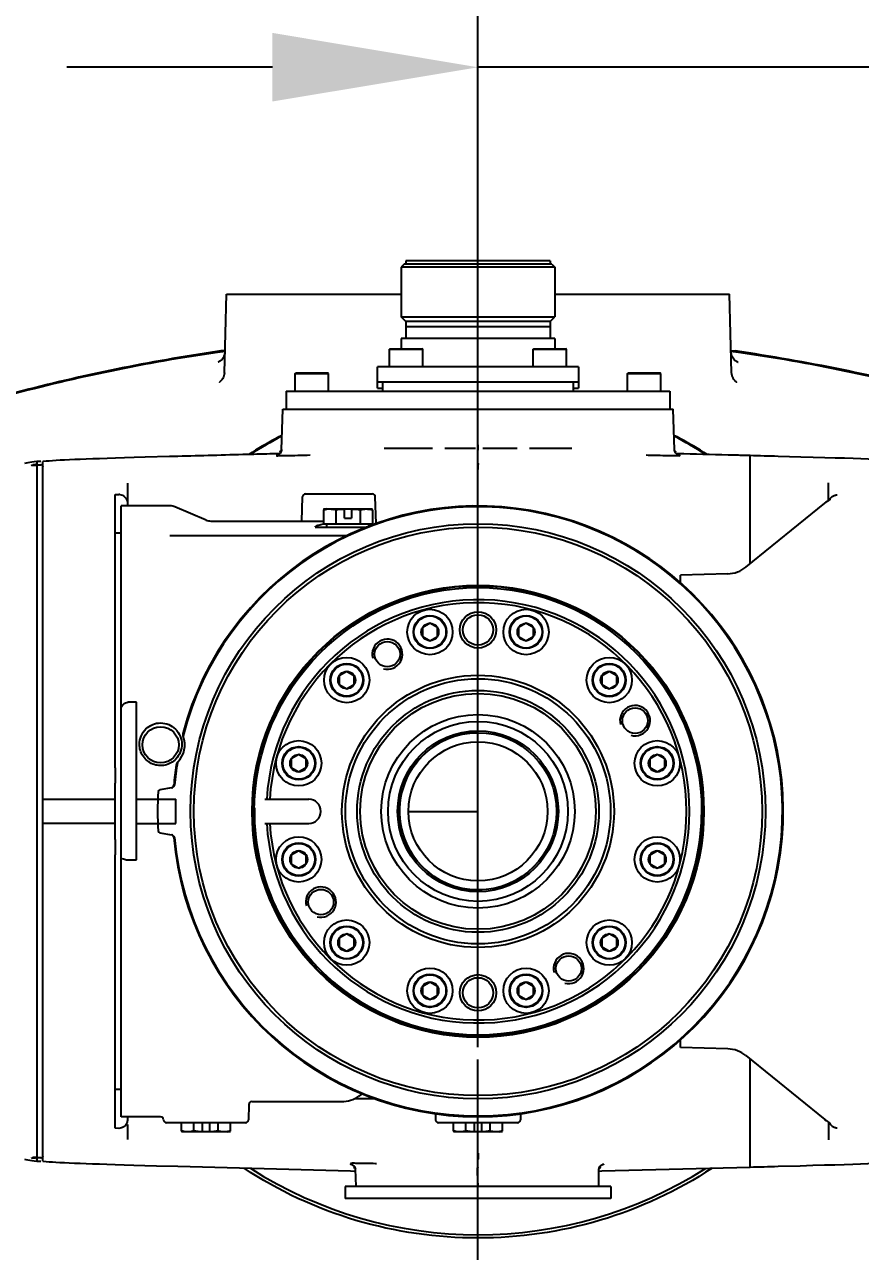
# Model space of a CAD drawing. Header units: millimetres. Extents: x 5828 to 6704, y 123 to 421.
# Drawn here: x 6467.47 to 6474.38, y 273.01 to 283.16 of the extents above; entities that cross this region are included whole.
import ezdxf

# ---------------------------------------------------------------- set-up
doc = ezdxf.new("R2010")
doc.units = ezdxf.units.MM
doc.linetypes.add('CENTER', pattern=[0.6, 0.375, -0.075, 0.075, -0.075])
doc.layers.add('DIM', color=7, linetype='Continuous')
doc.layers.add('外形图', color=7, linetype='Continuous')
doc.styles.add('微软雅黑', font='msyh.ttc', dxfattribs={"height": 2.1})
doc.dimstyles.new('尺寸标注_1_20比例', dxfattribs={"dimtxt": 2.1, "dimasz": 1.7, "dimexe": 0.5, "dimexo": 0.4, "dimgap": 0.5, "dimtad": 1, "dimdec": 1, "dimlfac": 20, "dimdsep": 46, "dimtxsty": '微软雅黑', "dimcen": 0.09, "dimadec": 0, "dimazin": 0, "dimtp": 0.01, "dimtm": 0.01, "dimtfac": 1, "dimtdec": 1, "dimtofl": 0, "dimtmove": 0, "dimatfit": 3, "dimfxl": 1, "dimtolj": 1, "dimarcsym": 0})

# ---------------------------------------------------------------- blocks, each defined once
blk = doc.blocks.new('*D1511')
at = {"layer": 'Defpoints', "color": 0}
for p in [(6481.121, 290.723), (6461.943, 274.521), (6481.121, 274.013)]:
    blk.add_point(p, dxfattribs=at)
at = {"layer": '外形图', "color": 0, "lineweight": -2, "ltscale": 20}
for p, q in [((6461.943, 274.921), (6461.943, 291.223)), ((6481.121, 274.413), (6481.121, 291.223)), ((6463.643, 290.723), (6479.421, 290.723))]:
    blk.add_line(p, q, dxfattribs=at)
at = {"layer": '外形图', "color": 0}
for points in [[(6463.643, 291.006), (6463.643, 290.44), (6461.943, 290.723)], [(6479.421, 290.44), (6479.421, 291.006), (6481.121, 290.723)]]:
    blk.add_solid(points, dxfattribs=at)
at = {"layer": '外形图', "color": 0, "insert": (6471.532, 292.308), "char_height": 2.1, "attachment_point": 5, "style": '微软雅黑'}
blk.add_mtext('\\A1;\\A1;384', dxfattribs=at)
blk = doc.blocks.new('*D1550')
at = {"layer": 'Defpoints', "color": 0}
for p in [(6471.221, 287.011), (6471.221, 274.303), (6481.121, 273.604)]:
    blk.add_point(p, dxfattribs=at)
at = {"layer": 'DIM', "color": 0, "linetype": 'ByBlock', "lineweight": -2, "ltscale": 20}
for p, q in [((6471.221, 274.703), (6471.221, 287.511)), ((6481.121, 274.004), (6481.121, 287.511)), ((6479.421, 287.011), (6472.921, 287.011))]:
    blk.add_line(p, q, dxfattribs=at)
at = {"layer": 'DIM', "color": 0}
for points in [[(6472.921, 287.294), (6472.921, 286.727), (6471.221, 287.011)], [(6479.421, 286.727), (6479.421, 287.294), (6481.121, 287.011)]]:
    blk.add_solid(points, dxfattribs=at)
at = {"layer": 'DIM', "color": 0, "insert": (6476.171, 288.601), "char_height": 2.1, "attachment_point": 5, "style": '微软雅黑'}
blk.add_mtext('\\A1;198', dxfattribs=at)
blk = doc.blocks.new('*D1558')
at = {"layer": 'Defpoints', "color": 0}
for p in [(6471.221, 282.804), (6471.221, 276.653), (6477.071, 254.028)]:
    blk.add_point(p, dxfattribs=at)
at = {"layer": 'DIM', "color": 0, "linetype": 'ByBlock', "lineweight": -2, "ltscale": 20}
for p, q in [((6471.221, 277.053), (6471.221, 283.304)), ((6477.071, 254.428), (6477.071, 283.304)), ((6469.521, 282.804), (6467.821, 282.804)), ((6477.071, 282.804), (6471.221, 282.804)), ((6478.771, 282.804), (6480.471, 282.804))]:
    blk.add_line(p, q, dxfattribs=at)
at = {"layer": 'DIM', "color": 0}
for points in [[(6469.521, 282.521), (6469.521, 283.088), (6471.221, 282.804)], [(6478.771, 283.088), (6478.771, 282.521), (6477.071, 282.804)]]:
    blk.add_solid(points, dxfattribs=at)
at = {"layer": 'DIM', "color": 0, "insert": (6474.146, 284.377), "char_height": 2.1, "attachment_point": 5, "style": '微软雅黑'}
blk.add_mtext('\\A1;117', dxfattribs=at)

msp = doc.modelspace()

# ---------------------------------------------------------------- linework, layer by layer
at = {"layer": '外形图', "linetype": 'CENTER', "ltscale": 5}
msp.add_line((6471.2212, 221.727), (6471.2212, 282.8944), dxfattribs=at)
at = {"layer": '外形图', "linetype": 'Continuous'}
for p, q in [((6470.6112, 281.1776), (6470.5862, 281.1526)), ((6471.8312, 281.1776), (6470.6112, 281.1776)), ((6470.6237, 281.2026), (6470.6237, 281.1776)), ((6471.8187, 281.2026), (6470.6237, 281.2026)), ((6471.8187, 281.2026), (6471.8187, 281.1776)), ((6471.8312, 281.1776), (6471.8562, 281.1526)), ((6470.5862, 281.1526), (6470.5862, 280.7401)), ((6471.8562, 281.1526), (6470.5862, 281.1526)), ((6471.8562, 281.1526), (6471.8562, 280.7401)), ((6469.124, 280.2774), (6469.141, 280.9276)), ((6469.141, 280.9276), (6470.5862, 280.9276)), ((6471.8562, 280.9276), (6473.3015, 280.9276)), ((6473.3185, 280.2774), (6473.3015, 280.9276)), ((6470.6237, 280.7026), (6470.5862, 280.7401)), ((6470.5862, 280.7401), (6471.8562, 280.7401)), ((6470.6237, 280.7026), (6470.6237, 280.5626)), ((6471.8187, 280.7026), (6470.6237, 280.7026)), ((6471.8156, 280.6591), (6470.6269, 280.6591)), ((6471.8187, 280.7026), (6471.8562, 280.7401)), ((6471.8187, 280.7026), (6471.8187, 280.5626)), ((6470.5862, 280.5626), (6470.5862, 280.4776)), ((6471.8562, 280.5626), (6470.5863, 280.5626)), ((6471.8562, 280.5626), (6471.8562, 280.4776)), ((6470.4887, 280.4726), (6470.4937, 280.4776)), ((6470.4887, 280.3276), (6470.4887, 280.4726)), ((6470.4887, 280.4726), (6470.7637, 280.4726)), ((6470.4937, 280.4776), (6470.7587, 280.4776)), ((6470.7637, 280.4726), (6470.7587, 280.4776)), ((6470.7637, 280.3276), (6470.7637, 280.4726)), ((6471.6787, 280.4726), (6471.6837, 280.4776)), ((6471.6787, 280.3276), (6471.6787, 280.4726)), ((6471.6787, 280.4726), (6471.9537, 280.4726)), ((6471.6837, 280.4776), (6471.9487, 280.4776)), ((6471.9537, 280.4726), (6471.9487, 280.4776)), ((6471.9537, 280.3276), (6471.9537, 280.4726)), ((6473.3155, 280.4632), (6473.3474, 280.4586)), ((6469.7087, 280.2726), (6469.7137, 280.2776)), ((6469.7087, 280.1276), (6469.7087, 280.2726)), ((6469.7087, 280.2726), (6469.9837, 280.2726)), ((6469.7137, 280.2776), (6469.9787, 280.2776)), ((6469.9837, 280.2726), (6469.9787, 280.2776)), ((6469.9837, 280.1276), (6469.9837, 280.2726)), ((6470.3887, 280.1501), (6470.3887, 280.3276)), ((6472.0537, 280.3276), (6470.3887, 280.3276)), ((6472.0537, 280.3276), (6472.0537, 280.1501)), ((6472.4587, 280.2726), (6472.4637, 280.2776)), ((6472.4587, 280.1276), (6472.4587, 280.2726)), ((6472.4587, 280.2726), (6472.7337, 280.2726)), ((6472.4637, 280.2776), (6472.7287, 280.2776)), ((6472.7337, 280.2726), (6472.7287, 280.2776)), ((6472.7337, 280.1276), (6472.7337, 280.2726)), ((6470.3887, 280.2026), (6472.0537, 280.2026)), ((6470.4337, 280.1276), (6470.4337, 280.2026)), ((6472.0087, 280.2026), (6472.0087, 280.1276)), ((6469.6337, 280.1276), (6469.6337, 279.9776)), ((6469.6337, 280.1276), (6472.8087, 280.1276)), ((6470.3887, 280.1501), (6470.4337, 280.1501)), ((6472.0087, 280.1501), (6472.0537, 280.1501)), ((6472.8087, 280.1276), (6472.8087, 279.9776)), ((6469.5959, 279.6415), (6469.6076, 279.9776)), ((6469.6076, 279.9776), (6472.8349, 279.9776)), ((6471.2212, 279.6833), (6471.2212, 279.9776)), ((6472.8466, 279.6416), (6472.8349, 279.9776)), ((6470.8462, 279.6526), (6470.4462, 279.6526)), ((6471.2008, 279.6526), (6470.9462, 279.6526)), ((6471.5448, 279.6526), (6471.2602, 279.6526)), ((6471.9962, 279.6526), (6471.6462, 279.6526)), ((6467.5712, 279.5445), (6467.551, 279.5423)), ((6467.6062, 279.5445), (6467.5712, 279.5445)), ((6467.5712, 279.5442), (6467.5712, 279.5193)), ((6467.5714, 279.5445), (6467.5712, 279.5442)), ((6467.6212, 279.5445), (6467.6212, 279.5442)), ((6467.6212, 276.8727), (6467.6212, 279.5442)), ((6469.5782, 279.6095), (6469.5278, 279.6082)), ((6469.5524, 279.5953), (6469.5519, 279.5952)), ((6469.5746, 279.6086), (6469.5747, 279.6086)), ((6469.614, 279.5938), (6469.6306, 279.5941)), ((6471.2212, 279.535), (6471.2212, 279.635)), ((6472.612, 279.5988), (6472.6289, 279.5984)), ((6472.8743, 279.6093), (6472.8607, 279.6096)), ((6472.8678, 279.6086), (6472.8679, 279.6086)), ((6472.9231, 279.608), (6472.8743, 279.6093)), ((6473.4712, 279.4203), (6473.4712, 279.5934)), ((6473.4712, 279.4203), (6473.4712, 279.5934)), ((6467.4829, 279.5307), (6467.4705, 279.5273)), ((6467.4984, 279.5342), (6467.4829, 279.5307)), ((6467.5148, 279.5372), (6467.4984, 279.5342)), ((6467.5286, 279.5176), (6467.5286, 279.5144)), ((6467.5712, 279.5149), (6467.5712, 273.7903)), ((6467.6062, 279.5149), (6467.5712, 279.5149)), ((6468.3212, 279.3651), (6468.3212, 279.2085)), ((6473.4712, 278.6976), (6473.4712, 279.4203)), ((6473.4712, 278.6976), (6473.4712, 279.4203)), ((6474.1212, 279.2224), (6474.1212, 279.3683)), ((6468.2212, 279.2724), (6468.2495, 279.2732)), ((6468.2212, 277.0126), (6468.2212, 279.2724)), ((6469.7654, 279.0526), (6469.7706, 279.2533)), ((6469.7956, 279.2776), (6470.3469, 279.2776)), ((6470.3777, 279.0322), (6470.3719, 279.2533)), ((6468.2712, 274.1276), (6468.2712, 279.1776)), ((6468.6759, 279.1776), (6468.2712, 279.1776)), ((6468.321, 279.2085), (6468.3212, 279.2033)), ((6468.3212, 279.2033), (6468.3212, 279.1776)), ((6468.972, 279.0606), (6468.715, 279.1697)), ((6469.9712, 279.1526), (6469.9442, 279.1454)), ((6469.9442, 279.1526), (6470.3483, 279.1526)), ((6469.9442, 279.1454), (6469.9442, 279.0276)), ((6469.9712, 279.1526), (6470.1162, 279.1526)), ((6470.0452, 279.1454), (6470.0452, 279.0276)), ((6470.1162, 279.0776), (6470.1162, 279.1526)), ((6470.1762, 279.1526), (6470.1762, 279.0776)), ((6470.1762, 279.1526), (6470.3212, 279.1526)), ((6470.2473, 279.1454), (6470.2473, 279.0276)), ((6470.3212, 279.1526), (6470.3483, 279.1454)), ((6470.3483, 279.1454), (6470.3483, 279.0276)), ((6473.4376, 278.672), (6474.0897, 279.2011)), ((6474.0992, 279.2081), (6474.0878, 279.1996)), ((6474.1104, 279.2153), (6474.0992, 279.2081)), ((6474.1105, 279.2155), (6474.1044, 279.2115)), ((6469.0111, 279.0526), (6469.9442, 279.0526)), ((6470.1162, 279.0776), (6470.1762, 279.0776)), ((6468.2712, 278.9526), (6468.2212, 278.9526)), ((6469.8738, 279.0026), (6470.2977, 279.0026)), ((6470.3483, 279.0276), (6469.9442, 279.0276)), ((6469.9712, 279.0026), (6469.9712, 279.0276)), ((6470.3212, 279.0113), (6470.3212, 279.0276)), ((6468.6712, 278.9324), (6470.1363, 278.9324)), ((6473.2866, 278.6163), (6472.8962, 278.606)), ((6472.8962, 278.5418), (6472.8962, 278.6059)), ((6470.824, 278.2071), (6470.7618, 278.1712)), ((6470.7618, 278.1712), (6470.7618, 278.0995)), ((6470.8861, 278.1712), (6470.824, 278.2071)), ((6470.8861, 278.0995), (6470.8861, 278.1712)), ((6471.6185, 278.2071), (6471.5564, 278.1712)), ((6471.5564, 278.1712), (6471.5564, 278.0995)), ((6471.6807, 278.1712), (6471.6185, 278.2071)), ((6471.6807, 278.0995), (6471.6807, 278.1712)), ((6470.7618, 278.0995), (6470.824, 278.0636)), ((6470.824, 278.0636), (6470.8861, 278.0995)), ((6471.5564, 278.0995), (6471.6185, 278.0636)), ((6471.6185, 278.0636), (6471.6807, 278.0995)), ((6470.1358, 277.8098), (6470.0737, 277.7739)), ((6470.0737, 277.7739), (6470.0737, 277.7022)), ((6470.198, 277.7739), (6470.1358, 277.8098)), ((6470.198, 277.7022), (6470.198, 277.7739)), ((6472.3067, 277.8098), (6472.2445, 277.7739)), ((6472.2445, 277.7739), (6472.2445, 277.7022)), ((6472.3688, 277.7739), (6472.3067, 277.8098)), ((6472.3688, 277.7022), (6472.3688, 277.7739)), ((6470.0737, 277.7022), (6470.1358, 277.6663)), ((6470.1358, 277.6663), (6470.198, 277.7022)), ((6472.2445, 277.7022), (6472.3067, 277.6663)), ((6472.3067, 277.6663), (6472.3688, 277.7022)), ((6468.3962, 277.5544), (6468.326, 277.5544)), ((6468.3962, 276.2526), (6468.3962, 277.5544)), ((6469.7385, 277.1217), (6469.6764, 277.0858)), ((6469.8007, 277.0858), (6469.7385, 277.1217)), ((6472.7039, 277.1217), (6472.6418, 277.0858)), ((6472.7661, 277.0858), (6472.7039, 277.1217)), ((6468.2212, 277.0126), (6468.2212, 276.8851)), ((6469.6764, 277.0858), (6469.6764, 277.0141)), ((6469.6764, 277.0141), (6469.7385, 276.9782)), ((6469.7385, 276.9782), (6469.8007, 277.0141)), ((6469.8007, 277.0141), (6469.8007, 277.0858)), ((6472.6418, 277.0858), (6472.6418, 277.0141)), ((6472.6418, 277.0141), (6472.7039, 276.9782)), ((6472.7039, 276.9782), (6472.7661, 277.0141)), ((6472.7661, 277.0141), (6472.7661, 277.0858)), ((6467.6212, 276.4326), (6467.6212, 276.8727)), ((6468.2212, 276.4202), (6468.2212, 276.8851)), ((6468.685, 276.8467), (6468.5886, 276.8297)), ((6467.6212, 276.7526), (6468.2212, 276.7526)), ((6468.3962, 276.7526), (6468.7212, 276.7526)), ((6468.7212, 276.5526), (6468.7212, 276.7526)), ((6469.4591, 276.7526), (6469.8212, 276.7526)), ((6470.6462, 276.6526), (6471.2212, 276.6526)), ((6468.2212, 276.5526), (6467.6212, 276.5526)), ((6468.3962, 276.5526), (6468.7212, 276.5526)), ((6469.4591, 276.5526), (6469.8212, 276.5526)), ((6467.6212, 273.7611), (6467.6212, 276.4326)), ((6468.2212, 276.4202), (6468.2212, 276.2927)), ((6468.5886, 276.4756), (6468.685, 276.4586)), ((6469.7385, 276.3271), (6469.6764, 276.2912)), ((6469.8007, 276.2912), (6469.7385, 276.3271)), ((6472.7039, 276.3271), (6472.6418, 276.2912)), ((6472.7661, 276.2912), (6472.7039, 276.3271)), ((6468.2212, 274.0329), (6468.2212, 276.2927)), ((6468.3084, 276.2526), (6468.3962, 276.2526)), ((6469.6764, 276.2912), (6469.6764, 276.2195)), ((6469.6764, 276.2195), (6469.7385, 276.1836)), ((6469.7385, 276.1836), (6469.8007, 276.2195)), ((6469.8007, 276.2195), (6469.8007, 276.2912)), ((6472.6418, 276.2912), (6472.6418, 276.2195)), ((6472.6418, 276.2195), (6472.7039, 276.1836)), ((6472.7039, 276.1836), (6472.7661, 276.2195)), ((6472.7661, 276.2195), (6472.7661, 276.2912)), ((6470.1358, 275.639), (6470.0737, 275.6031)), ((6470.0737, 275.6031), (6470.0737, 275.5314)), ((6470.198, 275.6031), (6470.1358, 275.639)), ((6470.198, 275.5314), (6470.198, 275.6031)), ((6472.3067, 275.639), (6472.2445, 275.6031)), ((6472.2445, 275.6031), (6472.2445, 275.5314)), ((6472.3688, 275.6031), (6472.3067, 275.639)), ((6472.3688, 275.5314), (6472.3688, 275.6031)), ((6470.0737, 275.5314), (6470.1358, 275.4955)), ((6470.1358, 275.4955), (6470.198, 275.5314)), ((6472.2445, 275.5314), (6472.3067, 275.4955)), ((6472.3067, 275.4955), (6472.3688, 275.5314)), ((6470.824, 275.2417), (6470.7618, 275.2058)), ((6470.7618, 275.2058), (6470.7618, 275.1341)), ((6470.8861, 275.2058), (6470.824, 275.2417)), ((6470.8861, 275.1341), (6470.8861, 275.2058)), ((6471.6185, 275.2417), (6471.5564, 275.2058)), ((6471.5564, 275.2058), (6471.5564, 275.1341)), ((6471.6807, 275.2058), (6471.6185, 275.2417)), ((6471.6807, 275.1341), (6471.6807, 275.2058)), ((6470.7618, 275.1341), (6470.824, 275.0982)), ((6470.824, 275.0982), (6470.8861, 275.1341)), ((6471.5564, 275.1341), (6471.6185, 275.0982)), ((6471.6185, 275.0982), (6471.6807, 275.1341)), ((6472.8962, 274.6993), (6472.8962, 274.7643)), ((6473.2866, 274.689), (6472.8962, 274.6992)), ((6473.4376, 274.6333), (6474.0897, 274.1042)), ((6473.4712, 273.885), (6473.4712, 274.6076)), ((6473.4712, 273.885), (6473.4712, 274.6076)), ((6468.2712, 274.3526), (6468.2212, 274.3526)), ((6470.2011, 274.2776), (6470.36, 274.2776)), ((6470.2634, 274.3172), (6470.2357, 274.2977)), ((6469.3252, 274.2283), (6469.3219, 274.102)), ((6469.3502, 274.2526), (6470.0926, 274.2526)), ((6468.5956, 274.1276), (6468.2712, 274.1276)), ((6468.3212, 274.1019), (6468.321, 274.0968)), ((6468.3212, 274.1276), (6468.3212, 274.1019)), ((6468.6206, 274.1033), (6468.6206, 274.102)), ((6469.2969, 274.0776), (6468.6456, 274.0776)), ((6468.7692, 274.0099), (6468.7692, 274.0776)), ((6468.8702, 274.0099), (6468.8702, 274.0776)), ((6468.9412, 274.0026), (6468.9412, 274.0776)), ((6469.0012, 274.0776), (6469.0012, 274.0026)), ((6469.0723, 274.0099), (6469.0723, 274.0776)), ((6469.1733, 274.0099), (6469.1733, 274.0776)), ((6470.8693, 274.1531), (6470.8706, 274.102)), ((6471.5469, 274.0776), (6470.8956, 274.0776)), ((6471.0192, 274.0099), (6471.0192, 274.0776)), ((6471.1202, 274.0099), (6471.1202, 274.0776)), ((6471.1912, 274.0026), (6471.1912, 274.0776)), ((6471.2512, 274.0776), (6471.2512, 274.0026)), ((6471.3223, 274.0099), (6471.3223, 274.0776)), ((6471.4233, 274.0099), (6471.4233, 274.0776)), ((6471.5732, 274.1524), (6471.5719, 274.102)), ((6474.0878, 274.1057), (6474.1003, 274.0964)), ((6474.1003, 274.0964), (6474.1103, 274.09)), ((6474.1212, 274.0829), (6474.1212, 273.937)), ((6474.1285, 274.0781), (6474.1326, 274.0752)), ((6474.1326, 274.0752), (6474.1336, 274.0744)), ((6468.2495, 274.0321), (6468.2212, 274.0329)), ((6468.3212, 274.0651), (6468.3212, 273.9402)), ((6468.7962, 274.0026), (6468.7692, 274.0099)), ((6469.1733, 274.0026), (6468.7692, 274.0026)), ((6468.9412, 274.0026), (6468.7962, 274.0026)), ((6469.1462, 274.0026), (6469.0012, 274.0026)), ((6469.1462, 274.0026), (6469.1733, 274.0099)), ((6471.0462, 274.0026), (6471.0192, 274.0099)), ((6471.4233, 274.0026), (6471.0192, 274.0026)), ((6471.1912, 274.0026), (6471.0462, 274.0026)), ((6471.3962, 274.0026), (6471.2512, 274.0026)), ((6471.3962, 274.0026), (6471.4233, 274.0099)), ((6473.4712, 273.7119), (6473.4712, 273.885)), ((6473.4712, 273.7119), (6473.4712, 273.885)), ((6467.5146, 273.7681), (6467.532, 273.7654)), ((6467.5286, 273.7909), (6467.5286, 273.7877)), ((6467.532, 273.7654), (6467.5507, 273.763)), ((6467.5507, 273.763), (6467.5712, 273.7608)), ((6467.5712, 273.7903), (6467.6062, 273.7903)), ((6467.5712, 273.786), (6467.5712, 273.7611)), ((6471.2212, 273.7179), (6471.2212, 273.7703)), ((6467.5712, 273.7611), (6467.5714, 273.7608)), ((6467.5712, 273.7608), (6467.6062, 273.7608)), ((6467.6212, 273.7611), (6467.6212, 273.7608)), ((6467.6212, 273.7608), (6467.6276, 273.7602)), ((6467.6276, 273.7602), (6467.6494, 273.7582)), ((6468.7388, 273.7182), (6470.168, 273.6803)), ((6470.168, 273.6803), (6470.208, 273.6792)), ((6470.2146, 273.5526), (6470.2072, 273.6946)), ((6470.382, 273.7395), (6470.3726, 273.7398)), ((6471.2156, 273.669), (6471.2186, 273.5526)), ((6472.2212, 273.5526), (6472.2212, 273.6916)), ((6472.2213, 273.6789), (6472.2456, 273.6795)), ((6472.2456, 273.6795), (6473.4712, 273.7119)), ((6473.7038, 273.7182), (6473.8871, 273.7233)), ((6470.1212, 273.5526), (6470.1212, 273.4526)), ((6472.3212, 273.5526), (6470.1213, 273.5526)), ((6472.3212, 273.5526), (6472.3212, 273.4526)), ((6472.3212, 273.4526), (6470.1213, 273.4526))]:
    msp.add_line(p, q, dxfattribs=at)
for points in [[(6469.1286, 280.4519), (6469.1283, 280.4469), (6469.1268, 280.4355), (6469.124, 280.4247), (6469.1202, 280.4145), (6469.1154, 280.4051), (6469.11, 280.3967), (6469.1041, 280.3893), (6469.0979, 280.3829), (6469.0919, 280.3776), (6469.0863, 280.3735), (6469.0813, 280.3703), (6469.0772, 280.368), (6469.0741, 280.3665), (6469.0722, 280.3657), (6469.0718, 280.3655)], [(6473.372, 280.365), (6473.3711, 280.3653), (6473.3691, 280.3662), (6473.366, 280.3677), (6473.3619, 280.3699), (6473.3567, 280.3731), (6473.3506, 280.3776), (6473.344, 280.3835), (6473.3374, 280.3905), (6473.3311, 280.3988), (6473.3253, 280.4084), (6473.3205, 280.419), (6473.3169, 280.4304), (6473.3146, 280.4427), (6473.3139, 280.4519)], [(6473.3698, 280.3657), (6473.3714, 280.3652), (6473.372, 280.365)], [(6469.124, 280.2774), (6469.1228, 280.2649), (6469.1202, 280.2529), (6469.1163, 280.242), (6469.1113, 280.232), (6469.1057, 280.2232), (6469.0999, 280.2161), (6469.0944, 280.2105), (6469.0895, 280.2063), (6469.0856, 280.2035), (6469.0833, 280.202), (6469.0824, 280.2015), (6469.0824, 280.2015)], [(6473.3567, 280.2031), (6473.3589, 280.2021), (6473.36, 280.2015), (6473.36, 280.2015), (6473.3589, 280.2022), (6473.3564, 280.2038), (6473.3524, 280.2068), (6473.3475, 280.2111), (6473.342, 280.2168), (6473.3363, 280.224), (6473.3307, 280.2327), (6473.3259, 280.2427), (6473.3221, 280.2537), (6473.3195, 280.2657), (6473.3185, 280.2774)], [(6468.4683, 279.5795), (6468.3785, 279.5769), (6468.2964, 279.5744), (6468.2216, 279.5721), (6468.1535, 279.57), (6468.0915, 279.5679), (6468.0344, 279.5659), (6467.9815, 279.564), (6467.932, 279.5621), (6467.8854, 279.5602), (6467.8419, 279.5583), (6467.8017, 279.5564), (6467.7648, 279.5546), (6467.7314, 279.5527), (6467.7014, 279.5509), (6467.6744, 279.549), (6467.65, 279.5471), (6467.6282, 279.5452), (6467.6212, 279.5445)], [(6468.7387, 279.5871), (6468.6699, 279.5852), (6468.4683, 279.5795)], [(6469.5959, 279.6431), (6469.5958, 279.6417), (6469.5952, 279.636), (6469.5939, 279.6306), (6469.5921, 279.6255), (6469.5898, 279.6207), (6469.587, 279.6163), (6469.5839, 279.6123), (6469.5805, 279.6087), (6469.5769, 279.6055), (6469.5731, 279.6028), (6469.5693, 279.6006), (6469.5655, 279.5988), (6469.5618, 279.5974), (6469.5586, 279.5965), (6469.5563, 279.5959), (6469.5545, 279.5956), (6469.5532, 279.5954), (6469.5524, 279.5953)], [(6469.5812, 279.6094), (6469.5812, 279.6094), (6469.5794, 279.6091), (6469.5778, 279.6089), (6469.5766, 279.6087), (6469.5757, 279.6087), (6469.5751, 279.6086), (6469.5749, 279.6086), (6469.5747, 279.6086), (6469.5746, 279.6086)], [(6472.8601, 279.6105), (6472.8572, 279.6139), (6472.8546, 279.6176), (6472.8523, 279.6215), (6472.8503, 279.6258), (6472.8487, 279.6303), (6472.8475, 279.635), (6472.847, 279.6382)], [(6472.8902, 279.5952), (6472.8906, 279.5951), (6472.8907, 279.5951), (6472.8908, 279.5951), (6472.8906, 279.5951), (6472.8901, 279.5952), (6472.8892, 279.5953), (6472.888, 279.5955), (6472.8861, 279.5959), (6472.8836, 279.5965), (6472.8805, 279.5974), (6472.8772, 279.5986), (6472.8738, 279.6002), (6472.8701, 279.6023), (6472.8666, 279.6047), (6472.8633, 279.6074), (6472.8601, 279.6105)], [(6472.8678, 279.6086), (6472.8676, 279.6086), (6472.8673, 279.6086), (6472.8667, 279.6086), (6472.8656, 279.6088), (6472.8641, 279.6089), (6472.8625, 279.6092), (6472.8612, 279.6094)], [(6474.7529, 279.5501), (6474.721, 279.5522), (6474.6851, 279.5542), (6474.6452, 279.5562), (6474.6012, 279.5583), (6474.5533, 279.5603), (6474.502, 279.5624), (6474.4471, 279.5645), (6474.388, 279.5666), (6474.3238, 279.5688), (6474.2533, 279.5711), (6474.1753, 279.5736), (6474.0891, 279.5762), (6473.9942, 279.5789), (6473.8906, 279.5819), (6473.7038, 279.5871)], [(6467.551, 279.5423), (6467.5323, 279.5399), (6467.5148, 279.5372)], [(6467.6062, 279.5193), (6467.6088, 279.5191), (6467.6114, 279.5184), (6467.6137, 279.5173), (6467.6159, 279.5158), (6467.6177, 279.5139), (6467.6192, 279.5118), (6467.6203, 279.5094), (6467.621, 279.5069), (6467.6212, 279.5043)], [(6474.1296, 279.2259), (6474.1325, 279.2296), (6474.1342, 279.2313), (6474.1328, 279.2303), (6474.1284, 279.2271), (6474.1208, 279.2221), (6474.1105, 279.2155)], [(6474.1049, 274.0934), (6474.1116, 274.0891), (6474.1215, 274.0827), (6474.1285, 274.0781)], [(6467.4705, 273.778), (6467.4826, 273.7747), (6467.4981, 273.7712), (6467.5146, 273.7681)], [(6467.6212, 273.801), (6467.621, 273.7984), (6467.6203, 273.7959), (6467.6192, 273.7935), (6467.6177, 273.7914), (6467.6159, 273.7895), (6467.6138, 273.788), (6467.6114, 273.7869), (6467.6089, 273.7862), (6467.6062, 273.786)], [(6467.6494, 273.7582), (6467.6737, 273.7563), (6467.7006, 273.7544), (6467.7305, 273.7526), (6467.7638, 273.7507), (6467.8006, 273.7489), (6467.8407, 273.747), (6467.8842, 273.7452), (6467.9306, 273.7433), (6467.98, 273.7414), (6468.0328, 273.7394), (6468.0898, 273.7374), (6468.1516, 273.7354), (6468.2194, 273.7332), (6468.294, 273.7309), (6468.3759, 273.7285), (6468.4654, 273.7259), (6468.5625, 273.7231), (6468.7387, 273.7182)], [(6470.1664, 273.7372), (6470.1663, 273.7372), (6470.1659, 273.7372), (6470.1658, 273.7372), (6470.166, 273.7372), (6470.1664, 273.7372), (6470.1675, 273.737), (6470.1694, 273.7366), (6470.1718, 273.7359), (6470.1748, 273.7349), (6470.1785, 273.7334), (6470.1826, 273.7313), (6470.1867, 273.7287), (6470.1907, 273.7255), (6470.1945, 273.7216)], [(6470.1945, 273.7216), (6470.1981, 273.7173), (6470.2011, 273.7124), (6470.2037, 273.7071)], [(6470.2037, 273.7071), (6470.2057, 273.7013), (6470.207, 273.6952)], [(6472.2212, 273.6878), (6472.2215, 273.6931), (6472.2226, 273.6993), (6472.2244, 273.7052), (6472.2268, 273.7107), (6472.2298, 273.7158), (6472.2333, 273.7203), (6472.2372, 273.7244), (6472.2413, 273.7278), (6472.2455, 273.7306), (6472.2497, 273.7328), (6472.2535, 273.7345), (6472.2567, 273.7355), (6472.2592, 273.7362), (6472.2612, 273.7366), (6472.2623, 273.7368), (6472.2628, 273.7369), (6472.2628, 273.7369)], [(6473.8871, 273.7233), (6473.9911, 273.7263), (6474.0864, 273.729), (6474.1728, 273.7316), (6474.2511, 273.7341), (6474.3219, 273.7364), (6474.3862, 273.7386), (6474.4455, 273.7407), (6474.5006, 273.7428), (6474.552, 273.7449), (6474.6, 273.747), (6474.6442, 273.749), (6474.6842, 273.751), (6474.7201, 273.7531), (6474.7522, 273.7551)]]:
    msp.add_lwpolyline(points, dxfattribs=at)
for centre, radius in [((6471.2212, 276.6526), 2.3773), ((6471.2212, 276.6526), 2.35), ((6471.2212, 276.6526), 1.8688), ((6471.2212, 276.6526), 1.8645), ((6471.2212, 276.6526), 1.85), ((6470.824, 278.1353), 0.1875), ((6470.824, 278.1353), 0.1375), ((6470.824, 278.1353), 0.1325), ((6471.2212, 278.1526), 0.15), ((6471.2212, 278.1526), 0.125), ((6471.6185, 278.1353), 0.1875), ((6471.6185, 278.1353), 0.1375), ((6471.6185, 278.1353), 0.1325), ((6470.824, 278.1353), 0.0717), ((6471.6185, 278.1353), 0.0717), ((6470.4712, 277.9517), 0.105), ((6470.1358, 277.738), 0.1875), ((6472.3067, 277.738), 0.1875), ((6470.1358, 277.738), 0.1375), ((6470.1358, 277.738), 0.1325), ((6472.3067, 277.738), 0.1375), ((6472.3067, 277.738), 0.1325), ((6470.1358, 277.738), 0.0717), ((6471.2212, 276.6526), 1.125), ((6471.2212, 276.6526), 1.0961), ((6472.3067, 277.738), 0.0717), ((6471.2212, 276.6526), 1), ((6471.2212, 276.6526), 0.975), ((6471.2212, 276.6526), 0.8), ((6472.5203, 277.4026), 0.105), ((6468.5962, 277.2026), 0.15), ((6471.2212, 276.6526), 0.7441), ((6471.2212, 276.6526), 0.665), ((6469.7385, 277.0499), 0.1875), ((6471.2212, 276.6526), 0.65), ((6471.2212, 276.6526), 0.575), ((6472.7039, 277.0499), 0.1875), ((6469.7385, 277.0499), 0.1375), ((6469.7385, 277.0499), 0.1325), ((6469.7385, 277.0499), 0.0717), ((6472.7039, 277.0499), 0.1375), ((6472.7039, 277.0499), 0.1325), ((6472.7039, 277.0499), 0.0717), ((6469.7385, 276.2554), 0.1875), ((6472.7039, 276.2554), 0.1875), ((6469.7385, 276.2554), 0.1375), ((6469.7385, 276.2554), 0.1325), ((6469.7385, 276.2554), 0.0717), ((6472.7039, 276.2554), 0.1375), ((6472.7039, 276.2554), 0.1325), ((6472.7039, 276.2554), 0.0717), ((6469.9222, 275.9026), 0.105), ((6470.1358, 275.5672), 0.1875), ((6470.1358, 275.5672), 0.1375), ((6470.1358, 275.5672), 0.1325), ((6472.3067, 275.5672), 0.1875), ((6472.3067, 275.5672), 0.1375), ((6472.3067, 275.5672), 0.1325), ((6470.1358, 275.5672), 0.0717), ((6472.3067, 275.5672), 0.0717), ((6471.9712, 275.3536), 0.105), ((6470.824, 275.1699), 0.1875), ((6470.824, 275.1699), 0.1375), ((6470.824, 275.1699), 0.1325), ((6471.2212, 275.1526), 0.15), ((6471.6185, 275.1699), 0.1875), ((6471.6185, 275.1699), 0.1375), ((6471.6185, 275.1699), 0.1325), ((6470.824, 275.1699), 0.0717), ((6471.2212, 275.1526), 0.125), ((6471.6185, 275.1699), 0.0717)]:
    msp.add_circle(centre, radius, dxfattribs=at)
for centre, radius, start, end in [((6471.2332, 265.5754), 15.036, 98.04514, 98.30313), ((6471.2105, 265.5847), 15.0266, 74.98399, 81.82415), ((6471.2214, 265.5937), 15.0087, 98.32672, 104.98649), ((6471.2317, 265.5858), 15.0255, 98.30339, 104.76422), ((6471.227, 265.5593), 15.0435, 98.02031, 98.32864), ((6471.2155, 265.5593), 15.0435, 81.67136, 81.9797), ((6471.221, 265.5937), 15.0087, 75.01351, 81.67328), ((6471.2212, 276.6526), 3.5, 117.59882, 122.52965), ((6471.2212, 276.6526), 3.5, 117.59882, 122.52965), ((6471.2034, 276.668), 3.4845, 117.39709, 118.39511), ((6471.2392, 276.6681), 3.4844, 61.61702, 62.60299), ((6471.2212, 276.6526), 3.5, 57.48051, 62.39779), ((6471.2212, 276.6526), 3.5, 57.48051, 62.39779), ((6471.2052, 276.6647), 3.4882, 118.39574, 122.60108), ((6471.2373, 276.6647), 3.4882, 57.39887, 61.61639), ((6469.492, 286.1108), 6.5181, 270.72188, 271.07274), ((6469.0409, 309.4133), 29.825, 271.13302, 271.5221), ((6473.4703, 312.4131), 32.8255, 268.53127, 268.87274), ((6472.8866, 280.2671), 0.674, 269.75724, 270.1706), ((6468.2512, 279.2062), 0.067, 83.72239, 91.45479), ((6469.7956, 279.2526), 0.025, 90, 178.5), ((6470.3469, 279.2526), 0.025, 1.5, 90), ((6468.6759, 279.0776), 0.1, 67, 90), ((6471.2212, 276.6526), 2.525, 184.91897, 165.04854), ((6471.2212, 276.6526), 2.5183, 184.91906, 165.62229), ((6469.9788, 278.8974), 0.2567, 75.00618, 77.18201), ((6470.3137, 278.8974), 0.2567, 102.81799, 104.99382), ((6474.1936, 279.1977), 0.0724, 149.79449, 156.95795), ((6469.0111, 279.1526), 0.1, 247, 270), ((6473.2801, 278.8662), 0.25, 271.5, 309.05332), ((6471.2212, 276.6526), 1.75, 183.27583, 176.72417), ((6471.2212, 276.6526), 1.725, 183.32336, 176.67664), ((6470.4712, 277.9517), 0.125, 255, 195), ((6472.5203, 277.4026), 0.125, 255, 195), ((6468.5962, 277.2026), 0.2, 315.58787, 20.74484), ((6468.83, 277.2912), 0.05, 165.04854, 200.74484), ((6471.2212, 276.6526), 0.65, 90, 272.96709), ((6471.2212, 276.6526), 2.525, 171.28417, 175.08103), ((6471.2212, 276.6526), 2.5183, 170.71042, 175.08089), ((6468.7748, 277.0277), 0.05, 135.58787, 171.28417), ((6471.2212, 276.6526), 2.65, 176.46923, 183.53078), ((6468.5912, 276.8149), 0.015, 100, 176.46923), ((6468.6806, 276.8713), 0.025, 288.34253, 355.08103), ((6468.6806, 276.8713), 0.025, 326.78047, 355.08103), ((6469.8212, 276.6526), 0.1, 270, 90), ((6471.2212, 276.6526), 1.85, 179.09258, 359.09258), ((6468.5912, 276.4904), 0.015, 183.53147, 259.99964), ((6468.6806, 276.434), 0.025, 13.16614, 71.65766), ((6469.9222, 275.9026), 0.125, 255, 195), ((6471.9712, 275.3536), 0.125, 255, 195), ((6473.2801, 274.4391), 0.25, 50.94668, 88.5), ((6470.0926, 274.5021), 0.2494, 270, 305), ((6470.36, 274.3026), 0.025, 270, 281.10349), ((6469.3502, 274.2276), 0.025, 90, 178.50001), ((6468.5956, 274.1026), 0.025, 1.5, 90), ((6468.6456, 274.1026), 0.025, 181.5, 270), ((6469.2969, 274.1026), 0.025, 270, 358.5), ((6470.8956, 274.1026), 0.025, 181.5, 270), ((6471.5469, 274.1026), 0.025, 270, 358.5), ((6474.1956, 274.1092), 0.0751, 203.56479, 210.4489), ((6468.8038, 274.2579), 0.2567, 282.81799, 284.99382), ((6469.1387, 274.2579), 0.2567, 255.00618, 257.18201), ((6471.0538, 274.2579), 0.2567, 282.81799, 284.99382), ((6471.3887, 274.2579), 0.2567, 255.00618, 257.18201), ((6471.2212, 276.6526), 3.5, 237.47103, 302.52028), ((6471.2212, 276.6526), 3.5, 237.47103, 302.52028), ((6470.1758, 273.3989), 0.3438, 91.23176, 91.49591), ((6470.0863, 262.5725), 11.1709, 88.53143, 89.25169)]:
    msp.add_arc(centre, radius, start, end, dxfattribs=at)
for points, knots in [([(6471.2209, 279.6832), (6471.2209, 279.6722), (6471.2209, 279.6655), (6471.2213, 279.6375), (6471.2212, 279.6455), (6471.2211, 279.6475)], [0, 0, 0, 0, 0.70042, 0.8782906, 1, 1, 1, 1]), ([(6469.5278, 279.6082), (6469.4559, 279.6063), (6469.1929, 279.5993), (6468.9299, 279.5923), (6468.7388, 279.5871)], [0, 0, 0, 0, 0.2734806, 1, 1, 1, 1]), ([(6469.5538, 279.593), (6469.5566, 279.593), (6469.5634, 279.5931), (6469.5702, 279.5931), (6469.5741, 279.5932)], [0, 0, 0, 0, 0.4175894, 1, 1, 1, 1]), ([(6469.5727, 279.6085), (6469.5741, 279.6085), (6469.577, 279.6087), (6469.5798, 279.6091), (6469.5813, 279.6093)], [0, 0, 0, 0, 0.4836656, 1, 1, 1, 1]), ([(6469.5859, 279.6283), (6469.5856, 279.629), (6469.5847, 279.6304), (6469.5838, 279.6317), (6469.5833, 279.6324)], [0, 0, 0, 0, 0.4825201, 1, 1, 1, 1]), ([(6469.5888, 279.6184), (6469.5888, 279.62), (6469.5882, 279.6235), (6469.5868, 279.6267), (6469.5859, 279.6283)], [0, 0, 0, 0, 0.4614042, 1, 1, 1, 1]), ([(6472.8245, 279.594), (6472.8309, 279.5938), (6472.8506, 279.5935), (6472.8704, 279.5932), (6472.8837, 279.5931)], [0, 0, 0, 0, 0.323059, 1, 1, 1, 1]), ([(6472.8537, 279.6199), (6472.8539, 279.6213), (6472.8545, 279.6242), (6472.8558, 279.627), (6472.8566, 279.6284)], [0, 0, 0, 0, 0.4657728, 1, 1, 1, 1]), ([(6472.8566, 279.6284), (6472.8569, 279.6291), (6472.8577, 279.6304), (6472.8587, 279.6318), (6472.8592, 279.6324)], [0, 0, 0, 0, 0.4825188, 1, 1, 1, 1]), ([(6472.8698, 279.6085), (6472.8684, 279.6085), (6472.8655, 279.6087), (6472.8626, 279.6091), (6472.8612, 279.6093)], [0, 0, 0, 0, 0.4835946, 1, 1, 1, 1]), ([(6473.4712, 279.5934), (6473.4283, 279.5945), (6473.2455, 279.5994), (6473.0628, 279.6043), (6472.9231, 279.608)], [0, 0, 0, 0, 0.2352169, 1, 1, 1, 1]), ([(6467.5286, 279.5144), (6467.5286, 279.514), (6467.5311, 279.5148), (6467.532, 279.5143), (6467.5331, 279.5143)], [0, 0, 0, 0, 0.2571726, 1, 1, 1, 1]), ([(6467.5331, 279.5143), (6467.5378, 279.5143), (6467.5497, 279.5145), (6467.5616, 279.5148), (6467.5688, 279.515)], [0, 0, 0, 0, 0.3923239, 1, 1, 1, 1]), ([(6467.5712, 279.5193), (6467.5641, 279.519), (6467.5603, 279.5187), (6467.5347, 279.5184), (6467.5384, 279.5182)], [0, 0, 0, 0, 0.6571005, 1, 1, 1, 1]), ([(6467.5384, 279.5182), (6467.5391, 279.5181), (6467.5414, 279.5182), (6467.5437, 279.5182), (6467.5454, 279.5182)], [0, 0, 0, 0, 0.2902757, 1, 1, 1, 1]), ([(6471.2224, 279.4785), (6471.2224, 279.4857), (6471.2222, 279.502), (6471.2221, 279.515), (6471.2217, 279.5303), (6471.2219, 279.5219), (6471.222, 279.5192)], [0, 0, 0, 0, 0.3807856, 0.8152606, 0.8588827, 1, 1, 1, 1]), ([(6474.131, 279.2341), (6474.1333, 279.2381), (6474.1388, 279.2457), (6474.1457, 279.252), (6474.1494, 279.2547)], [0, 0, 0, 0, 0.5001386, 1, 1, 1, 1]), ([(6474.1494, 279.2547), (6474.1532, 279.2574), (6474.1612, 279.2622), (6474.17, 279.2653), (6474.1745, 279.2664)], [0, 0, 0, 0, 0.5009179, 1, 1, 1, 1]), ([(6474.1745, 279.2664), (6474.1775, 279.2671), (6474.1836, 279.2682), (6474.1898, 279.2685), (6474.1929, 279.2685)], [0, 0, 0, 0, 0.503138, 1, 1, 1, 1]), ([(6469.9947, 279.1526), (6470.005, 279.1526), (6470.0188, 279.1513), (6470.0324, 279.1485), (6470.0357, 279.1477)], [0, 0, 0, 0, 0.7476768, 1, 1, 1, 1]), ([(6470.2567, 279.1477), (6470.2601, 279.1485), (6470.2737, 279.1513), (6470.2875, 279.1526), (6470.2978, 279.1526)], [0, 0, 0, 0, 0.2523232, 1, 1, 1, 1]), ([(6470.2978, 279.1526), (6470.302, 279.1526), (6470.3191, 279.152), (6470.3359, 279.1487), (6470.3483, 279.1454)], [0, 0, 0, 0, 0.2479706, 1, 1, 1, 1]), ([(6469.8839, 279.0115), (6469.8851, 279.0122), (6469.8876, 279.0136), (6469.8902, 279.0148), (6469.8915, 279.0154)], [0, 0, 0, 0, 0.4791429, 1, 1, 1, 1]), ([(6469.8915, 279.0154), (6469.8949, 279.0168), (6469.9118, 279.023), (6469.9297, 279.0264), (6469.9439, 279.0286)], [0, 0, 0, 0, 0.2022159, 1, 1, 1, 1]), ([(6468.2712, 277.5077), (6468.2758, 277.5256), (6468.2942, 277.5494), (6468.3194, 277.5544), (6468.326, 277.5544)], [0, 0, 0, 0, 0.7377645, 1, 1, 1, 1]), ([(6468.4212, 277.2073), (6468.4209, 277.2529), (6468.4597, 277.3466), (6468.5968, 277.4022), (6468.7331, 277.346), (6468.7718, 277.2526), (6468.7712, 277.2073)], [0, 0, 0, 0, 0.2544017, 0.5007768, 0.7471705, 1, 1, 1, 1]), ([(6468.722, 277.0846), (6468.6984, 277.0599), (6468.6348, 277.0241), (6468.5266, 277.0339), (6468.4425, 277.1025), (6468.4209, 277.1729), (6468.4212, 277.2073)], [0, 0, 0, 0, 0.2496127, 0.4981002, 0.7487692, 1, 1, 1, 1]), ([(6468.7122, 276.4367), (6468.7118, 276.4427), (6468.7006, 276.4512), (6468.6908, 276.4576), (6468.685, 276.4586)], [0, 0, 0, 0, 0.505126, 1, 1, 1, 1]), ([(6468.3142, 274.0715), (6468.3116, 274.0662), (6468.3051, 274.0561), (6468.2962, 274.048), (6468.2913, 274.0447)], [0, 0, 0, 0, 0.5001055, 1, 1, 1, 1]), ([(6468.321, 274.0968), (6468.3207, 274.0924), (6468.3192, 274.0838), (6468.3161, 274.0755), (6468.3142, 274.0715)], [0, 0, 0, 0, 0.4963809, 1, 1, 1, 1]), ([(6474.1309, 274.0712), (6474.1333, 274.0672), (6474.1388, 274.0596), (6474.1457, 274.0533), (6474.1494, 274.0506)], [0, 0, 0, 0, 0.5033034, 1, 1, 1, 1]), ([(6468.8197, 274.0026), (6468.8155, 274.0026), (6468.7984, 274.0033), (6468.7816, 274.0066), (6468.7692, 274.0099)], [0, 0, 0, 0, 0.2479706, 1, 1, 1, 1]), ([(6468.8607, 274.0076), (6468.8574, 274.0068), (6468.8438, 274.004), (6468.83, 274.0026), (6468.8197, 274.0026)], [0, 0, 0, 0, 0.2523232, 1, 1, 1, 1]), ([(6469.1228, 274.0026), (6469.1125, 274.0026), (6469.0987, 274.004), (6469.0851, 274.0068), (6469.0817, 274.0076)], [0, 0, 0, 0, 0.7476768, 1, 1, 1, 1]), ([(6471.0697, 274.0026), (6471.0655, 274.0026), (6471.0484, 274.0033), (6471.0316, 274.0066), (6471.0192, 274.0099)], [0, 0, 0, 0, 0.2479706, 1, 1, 1, 1]), ([(6471.1107, 274.0076), (6471.1073, 274.0068), (6471.0938, 274.004), (6471.08, 274.0026), (6471.0697, 274.0026)], [0, 0, 0, 0, 0.2523232, 1, 1, 1, 1]), ([(6471.3728, 274.0026), (6471.3625, 274.0026), (6471.3487, 274.004), (6471.3351, 274.0068), (6471.3317, 274.0076)], [0, 0, 0, 0, 0.7476768, 1, 1, 1, 1]), ([(6474.1494, 274.0506), (6474.1529, 274.0479), (6474.1609, 274.0432), (6474.1696, 274.0399), (6474.1742, 274.0388)], [0, 0, 0, 0, 0.4837985, 1, 1, 1, 1]), ([(6474.1742, 274.0388), (6474.1771, 274.0381), (6474.1833, 274.037), (6474.1896, 274.0367), (6474.1929, 274.0368)], [0, 0, 0, 0, 0.4730514, 1, 1, 1, 1]), ([(6467.5286, 273.7877), (6467.5286, 273.7851), (6467.5481, 273.7911), (6467.5556, 273.7865), (6467.5651, 273.7863)], [0, 0, 0, 0, 0.2133664, 1, 1, 1, 1]), ([(6467.5712, 273.7903), (6467.5624, 273.7905), (6467.5561, 273.7907), (6467.5344, 273.7911), (6467.543, 273.7907), (6467.5454, 273.7906)], [0, 0, 0, 0, 0.6641654, 0.8237166, 1, 1, 1, 1]), ([(6471.2224, 273.8268), (6471.2224, 273.8196), (6471.2223, 273.8032), (6471.2221, 273.7903), (6471.2217, 273.775), (6471.2219, 273.7834), (6471.222, 273.7861)], [0, 0, 0, 0, 0.3807824, 0.815373, 0.8591651, 1, 1, 1, 1]), ([(6471.2212, 273.1258), (6470.881, 273.1258), (6470.1969, 273.2227), (6469.5699, 273.5148), (6469.2863, 273.7026)], [0, 0, 0, 0, 0.5000654, 1, 1, 1, 1]), ([(6470.2322, 273.7425), (6470.2252, 273.7426), (6470.204, 273.7428), (6470.1827, 273.743), (6470.1684, 273.7427)], [0, 0, 0, 0, 0.3284231, 1, 1, 1, 1]), ([(6470.1972, 273.7074), (6470.1969, 273.7068), (6470.1961, 273.7054), (6470.1952, 273.704), (6470.1947, 273.7034)], [0, 0, 0, 0, 0.4826292, 1, 1, 1, 1]), ([(6470.1991, 273.712), (6470.1989, 273.7113), (6470.1983, 273.7097), (6470.1976, 273.7082), (6470.1972, 273.7074)], [0, 0, 0, 0, 0.4806125, 1, 1, 1, 1]), ([(6470.1999, 273.7186), (6470.1999, 273.7175), (6470.1999, 273.7153), (6470.1994, 273.7131), (6470.1991, 273.712)], [0, 0, 0, 0, 0.4787055, 1, 1, 1, 1]), ([(6471.216, 273.6694), (6471.2157, 273.6804), (6471.216, 273.6872), (6471.2199, 273.7152), (6471.2184, 273.7073), (6471.2181, 273.7055)], [0, 0, 0, 0, 0.700951, 0.8820942, 1, 1, 1, 1]), ([(6473.157, 273.7032), (6472.8734, 273.5152), (6472.2461, 273.2228), (6471.5616, 273.1258), (6471.2212, 273.1258)], [0, 0, 0, 0, 0.4999327, 1, 1, 1, 1]), ([(6472.2279, 273.7184), (6472.2275, 273.7157), (6472.2284, 273.7094), (6472.2317, 273.7042), (6472.2338, 273.7015)], [0, 0, 0, 0, 0.4331731, 1, 1, 1, 1])]:
    msp.add_open_spline(points, degree=3, knots=knots, dxfattribs=at)
for points in [[(6473.7036, 279.5871), (6473.6262, 279.5892), (6473.5487, 279.5913), (6473.4712, 279.5934)], [(6468.2585, 279.2728), (6468.2882, 279.2695), (6468.3188, 279.2383), (6468.321, 279.2085)], [(6469.9442, 279.1454), (6469.9531, 279.1478), (6469.9623, 279.1497), (6469.9715, 279.151)], [(6469.9715, 279.151), (6469.9792, 279.1521), (6469.9869, 279.1526), (6469.9947, 279.1526)], [(6470.0452, 279.1454), (6470.0688, 279.1485), (6470.0925, 279.1509), (6470.1162, 279.152)], [(6470.1762, 279.152), (6470.2, 279.1509), (6470.2237, 279.1485), (6470.2473, 279.1454)], [(6469.8738, 279.0026), (6469.8763, 279.0064), (6469.8801, 279.0092), (6469.8839, 279.0115)], [(6468.7712, 277.2073), (6468.7715, 277.1632), (6468.7525, 277.1164), (6468.722, 277.0846)], [(6468.685, 276.8467), (6468.6965, 276.8487), (6468.7112, 276.857), (6468.7122, 276.8686)], [(6468.3084, 276.2526), (6468.2951, 276.2526), (6468.2811, 276.2581), (6468.2712, 276.267)], [(6468.2913, 274.0447), (6468.2793, 274.0364), (6468.264, 274.0317), (6468.2495, 274.0321)], [(6468.9412, 274.0033), (6468.9175, 274.0044), (6468.8938, 274.0067), (6468.8702, 274.0099)], [(6469.0723, 274.0099), (6469.0487, 274.0067), (6469.025, 274.0044), (6469.0012, 274.0033)], [(6469.146, 274.0043), (6469.1383, 274.0032), (6469.1306, 274.0026), (6469.1228, 274.0026)], [(6469.1733, 274.0099), (6469.1643, 274.0075), (6469.1552, 274.0055), (6469.146, 274.0043)], [(6471.1912, 274.0033), (6471.1675, 274.0044), (6471.1438, 274.0067), (6471.1202, 274.0099)], [(6471.3223, 274.0099), (6471.2987, 274.0067), (6471.275, 274.0044), (6471.2512, 274.0033)], [(6471.396, 274.0043), (6471.3883, 274.0032), (6471.3806, 274.0026), (6471.3728, 274.0026)], [(6471.4233, 274.0099), (6471.4143, 274.0075), (6471.4052, 274.0055), (6471.396, 274.0043)], [(6473.4712, 273.7119), (6473.5487, 273.714), (6473.6262, 273.7161), (6473.7036, 273.7182)]]:
    msp.add_open_spline(points, degree=3, dxfattribs=at)

# ---------------------------------------------------------------- dimensions: what is measured, and where the dimension line sits
at = {"layer": 'DIM', "linetype": 'ByBlock', "ltscale": 20}
for base, p1, p2, picture, middle in [((6471.2212, 287.0107), (6481.1212, 273.6039), (6471.2212, 274.3026), '*D1550', (6476.1712, 287.0107)), ((6471.2212, 282.8043), (6477.0712, 254.0277), (6471.2212, 276.6526), '*D1558', (6474.1462, 282.8043))]:
    dim = msp.add_linear_dim(base=base, p1=p1, p2=p2, dimstyle='尺寸标注_1_20比例', dxfattribs=at)
    dim.commit()
    dim.dimension.update_dxf_attribs({"geometry": picture, "text_midpoint": middle, "dimtype": 160})
at = {"layer": '外形图', "ltscale": 20}
dim = msp.add_linear_dim(base=(6481.1212, 290.723), p1=(6461.9432, 274.5208), p2=(6481.1212, 274.0125), text='\\A1;384', dimstyle='尺寸标注_1_20比例', dxfattribs=at)
dim.commit()
dim.dimension.update_dxf_attribs({"geometry": '*D1511', "text_midpoint": (6471.5322, 290.723), "dimtype": 160})

doc.saveas('drawing.dxf')
